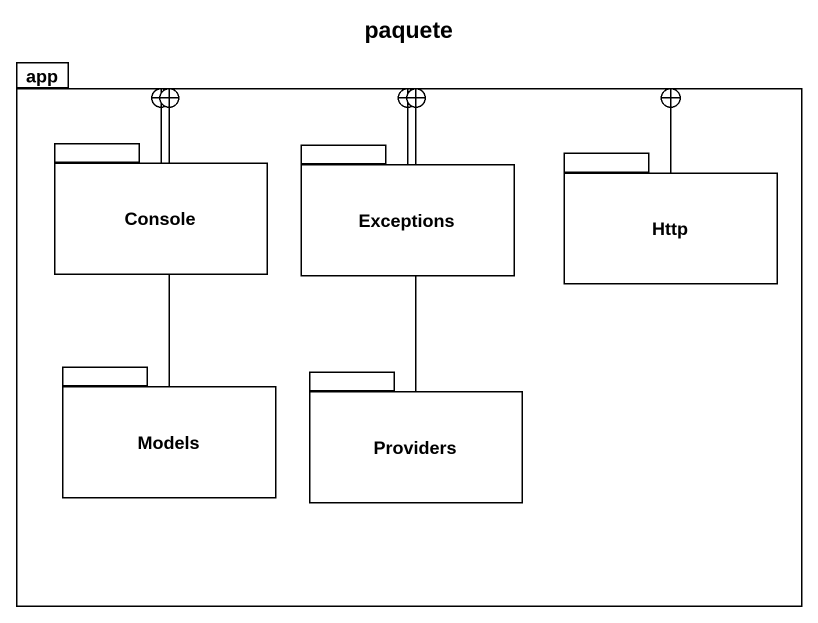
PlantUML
@startuml
title paquete
package app {
  package Console {
  }
  package Exceptions {
  }
  package Http {
  }
  package Models {
  }
  package Providers {
  }
}
Console -right-+ app
Exceptions --+ app
Http -left-+ app
Models -right-+ app
Providers -up-+ app
@enduml
